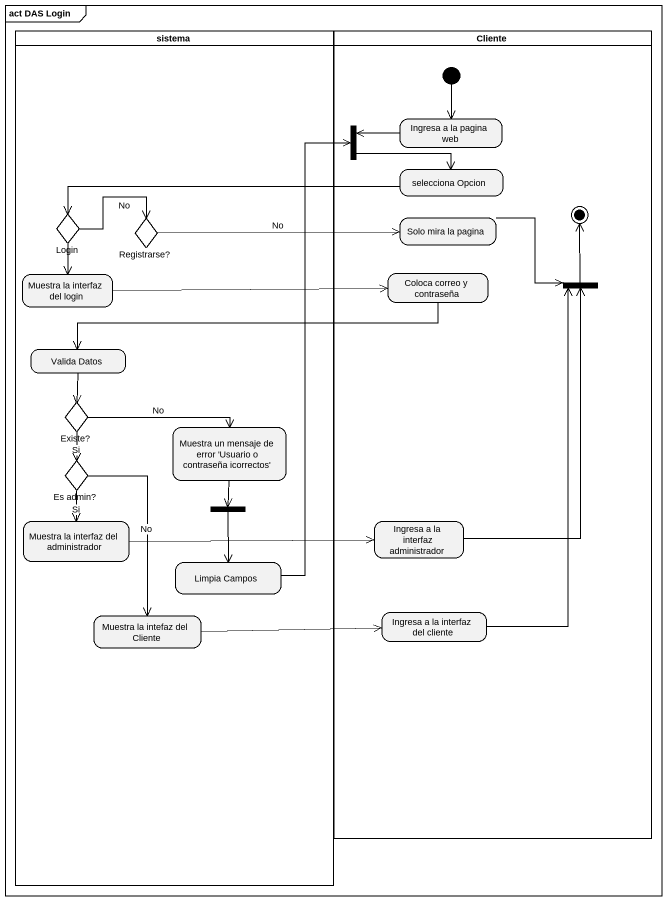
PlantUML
@startuml
mainframe act DAS Login
hide empty description
state sistema <<partition>> {
  state Login <<choice>>
  state "Registrarse?" as Registrarse <<choice>>
  state "Muestra la interfaz del login" as Muestra_la_interfaz_del
  state "Valida Datos" as Valida_Datos
  state "Existe?" as Existe <<choice>>
  state "Muestra un mensaje de error 'Usuario o contraseña icorrectos'" as Muestra_un_mensaje_de_error
  state "Es admin?" as Es_admin <<choice>>
  state fork3 <<fork>>
  state "Muestra la interfaz del administrador" as Muestra_la_interfaz_del_2
  state "Limpia Campos" as Limpia_Campos
  state "Muestra la intefaz del Cliente" as Muestra_la_intefaz_del
}
state Cliente <<partition>> {
  state fork1 <<join>>
  state "Ingresa a la pagina web" as Ingresa_a_la_pagina_web
  state "selecciona Opcion" as selecciona_Opcion
  state "Solo mira la pagina" as Solo_mira_la_pagina
  state "Coloca correo y contraseña" as Coloca_correo_y_contraseña
  state fork2 <<join>>
  state "Ingresa a la interfaz administrador" as Ingresa_a_la_interfaz
  state "Ingresa a la interfaz del cliente" as Ingresa_a_la_interfaz_del
  [*] --> Ingresa_a_la_pagina_web
  fork2 -up-> [*]
}
fork1 -right-> selecciona_Opcion
Ingresa_a_la_pagina_web -left-> fork1
selecciona_Opcion -left-> Login
Login -right-> Registrarse : No
Login --> Muestra_la_interfaz_del
Registrarse -right-> Solo_mira_la_pagina : No
Solo_mira_la_pagina -right-> fork2
Muestra_la_interfaz_del -right-> Coloca_correo_y_contraseña
Coloca_correo_y_contraseña -left-> Valida_Datos
Valida_Datos --> Existe
Existe -right-> Muestra_un_mensaje_de_error : No
Existe --> Es_admin : Si
Muestra_un_mensaje_de_error --> fork3
Es_admin --> Muestra_la_interfaz_del_2 : Si
Es_admin --> Muestra_la_intefaz_del : No
fork3 --> Limpia_Campos
Muestra_la_interfaz_del_2 -right-> Ingresa_a_la_interfaz
Ingresa_a_la_interfaz -up-> fork2
Limpia_Campos -up-> fork1
Muestra_la_intefaz_del -right-> Ingresa_a_la_interfaz_del
Ingresa_a_la_interfaz_del -up-> fork2
@enduml
